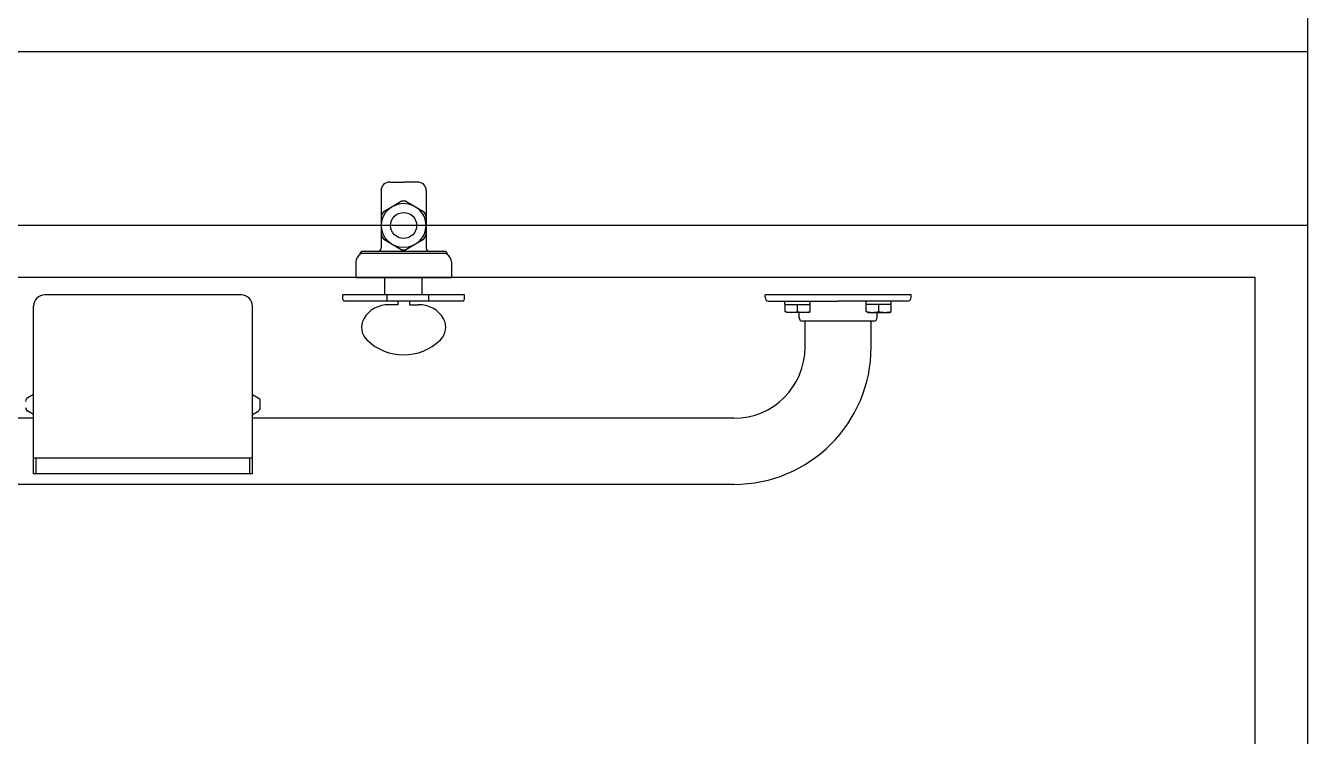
# Model space of a CAD drawing. Header units: millimetres. Extents: x 16332047 to 33387680, y -14835522 to -7015081.
# Drawn here: x 16627808 to 16628472, y -7659018 to -7658650 of the extents above; entities that cross this region are included whole.
import ezdxf

# ---------------------------------------------------------------- set-up
doc = ezdxf.new("R2010")
doc.units = ezdxf.units.MM
doc.header["$LTSCALE"] = 300
doc.header["$MEASUREMENT"] = 0
doc.layers.add('건물', color=8, linetype='CONTINUOUS')

msp = doc.modelspace()

# ---------------------------------------------------------------- linework, layer by layer
at = {"layer": '건물'}
for p, q in [((16628471.89, -7657592.83), (16628471.89, -7660427.83)), ((16628471.89, -7658663.83), (16626707.89, -7658663.83)), ((16627992.19, -7658735.83), (16627992.19, -7658765.53)), ((16627996.69, -7658731.33), (16628003.89, -7658731.33)), ((16628011.09, -7658731.33), (16628003.89, -7658731.33)), ((16628015.59, -7658735.83), (16628015.59, -7658765.53)), ((16627993.63, -7658746.52), (16628002.7, -7658741.28)), ((16628005.09, -7658741.28), (16628014.16, -7658746.52)), ((16627992.43, -7658759.06), (16627992.43, -7658748.59)), ((16628015.35, -7658748.59), (16628015.35, -7658759.06)), ((16628471.89, -7658753.83), (16626707.89, -7658753.83)), ((16628002.7, -7658766.37), (16627993.63, -7658761.14)), ((16628014.16, -7658761.14), (16628005.09, -7658766.37)), ((16627981.39, -7658768.23), (16628026.39, -7658768.23)), ((16627981.39, -7658768.83), (16627981.39, -7658768.23)), ((16628025.49, -7658767.33), (16627982.29, -7658767.33)), ((16628026.39, -7658768.83), (16628026.39, -7658768.23)), ((16627979.14, -7658772.73), (16627979.14, -7658780.83)), ((16628028.64, -7658772.73), (16628028.64, -7658780.83)), ((16628444.89, -7658780.83), (16626734.89, -7658780.83)), ((16627979.14, -7658780.83), (16628028.64, -7658780.83)), ((16627994.22, -7658789.83), (16627994.22, -7658780.83)), ((16628013.57, -7658789.83), (16628013.57, -7658780.83)), ((16628444.91, -7660220.83), (16628444.89, -7658780.83)), ((16627919.74, -7658789.83), (16627818.04, -7658789.83)), ((16628035.39, -7658789.83), (16627972.39, -7658789.83)), ((16627972.39, -7658792.08), (16627972.39, -7658789.83)), ((16627995.21, -7658789.83), (16627995.21, -7658792.98)), ((16628016.94, -7658792.98), (16628016.94, -7658789.83)), ((16628035.39, -7658792.08), (16628035.39, -7658789.83)), ((16628266.69, -7658789.83), (16628191.09, -7658789.83)), ((16628191.09, -7658791.18), (16628191.09, -7658789.83)), ((16628266.69, -7658791.18), (16628266.69, -7658789.83)), ((16627812.19, -7658882.53), (16627812.19, -7658795.68)), ((16627925.59, -7658882.53), (16627925.59, -7658795.68)), ((16628034.49, -7658792.98), (16627973.29, -7658792.98)), ((16628000.83, -7658794.95), (16627996.33, -7658794.95)), ((16628006.95, -7658792.98), (16628000.83, -7658792.98)), ((16628000.83, -7658792.98), (16628000.83, -7658794.95)), ((16628006.95, -7658792.98), (16628006.95, -7658794.95)), ((16628006.95, -7658794.95), (16628011.45, -7658794.95)), ((16628192.89, -7658792.98), (16628228.89, -7658792.98)), ((16628201.37, -7658794.78), (16628201.37, -7658792.98)), ((16628201.37, -7658794.78), (16628214.42, -7658794.78)), ((16628201.4, -7658798.33), (16628201.4, -7658794.78)), ((16628207.89, -7658798.33), (16628207.89, -7658794.78)), ((16628214.39, -7658798.33), (16628214.39, -7658794.78)), ((16628214.42, -7658794.78), (16628214.42, -7658792.98)), ((16628264.89, -7658792.98), (16628228.89, -7658792.98)), ((16628243.37, -7658794.78), (16628243.37, -7658792.98)), ((16628256.42, -7658794.78), (16628243.37, -7658794.78)), ((16628243.4, -7658798.33), (16628243.4, -7658794.78)), ((16628249.89, -7658798.33), (16628249.89, -7658794.78)), ((16628256.39, -7658798.33), (16628256.39, -7658794.78)), ((16628256.42, -7658794.78), (16628256.42, -7658792.98)), ((16628202.27, -7658798.83), (16628201.4, -7658798.33)), ((16628213.52, -7658798.83), (16628202.27, -7658798.83)), ((16628208.64, -7658801.53), (16628208.64, -7658798.83)), ((16628247.34, -7658803.33), (16628210.44, -7658803.33)), ((16628211.79, -7658816.83), (16628211.79, -7658803.33)), ((16628213.52, -7658798.83), (16628214.39, -7658798.33)), ((16628244.27, -7658798.83), (16628243.4, -7658798.33)), ((16628244.27, -7658798.83), (16628255.52, -7658798.83)), ((16628245.99, -7658816.83), (16628245.99, -7658803.33)), ((16628249.14, -7658801.53), (16628249.14, -7658798.83)), ((16628255.52, -7658798.83), (16628256.39, -7658798.33)), ((16627812.19, -7658841.35), (16627809.27, -7658843.04)), ((16627925.59, -7658841.35), (16627928.52, -7658843.04)), ((16627812.19, -7658851.7), (16627809.27, -7658850.01)), ((16627925.59, -7658851.7), (16627928.52, -7658850.01)), ((16627929.64, -7658848.07), (16627929.64, -7658844.99)), ((16627812.19, -7658853.73), (16627705.99, -7658853.73)), ((16628174.89, -7658853.73), (16627925.59, -7658853.73)), ((16627925.59, -7658874.43), (16627812.19, -7658874.43)), ((16627813.54, -7658882.53), (16627813.54, -7658874.43)), ((16627924.24, -7658882.53), (16627924.24, -7658874.43)), ((16627925.59, -7658882.53), (16627812.19, -7658882.53)), ((16628174.89, -7658887.93), (16627688.89, -7658887.93))]:
    msp.add_line(p, q, dxfattribs=at)
for radius in [11.46, 6.75]:
    msp.add_circle((16628003.89, -7658753.83), radius, dxfattribs=at)
for centre, radius, start, end in [((16627996.69, -7658735.83), 4.5, 90, 180), ((16628011.09, -7658735.83), 4.5, 0, 90), ((16628003.89, -7658753.83), 12.6, 84.54755, 95.45245), ((16628003.89, -7658753.83), 12.6, 144.54755, 155.45245), ((16628003.89, -7658753.83), 12.6, 24.54755, 35.45245), ((16628003.89, -7658753.83), 12.6, 204.54755, 215.45245), ((16628003.89, -7658753.83), 12.6, 324.54755, 335.45245), ((16627983.64, -7658772.73), 4.5, 120, 180), ((16627982.29, -7658768.23), 0.9, 90, 180), ((16627990.39, -7658765.53), 1.8, 270, 0), ((16628003.89, -7658753.83), 12.6, 264.54755, 275.45245), ((16628017.39, -7658765.53), 1.8, 180, 270), ((16628025.49, -7658768.23), 0.9, 0, 90), ((16628024.14, -7658772.73), 4.5, 0, 60), ((16627818.04, -7658795.68), 5.85, 90, 180), ((16627919.74, -7658795.68), 5.85, 0, 90), ((16627973.29, -7658792.08), 0.9, 180, 270), ((16627995.65, -7658809.19), 14.25, 87.23129, 150.6747), ((16628012.14, -7658809.19), 14.25, 29.3253, 92.76871), ((16628034.49, -7658792.08), 0.9, 270, 0), ((16628192.89, -7658791.18), 1.8, 180, 270), ((16628264.89, -7658791.18), 1.8, 270, 0), ((16627991.07, -7658806.62), 9, 150.6747, 225.74717), ((16628016.72, -7658806.62), 9, 314.25283, 29.3253), ((16628204.65, -7658788.09), 10.74, 252.40163, 287.59837), ((16628211.14, -7658788.09), 10.74, 252.40163, 287.59837), ((16628210.44, -7658801.53), 1.8, 180, 270), ((16628246.65, -7658788.09), 10.74, 252.40163, 287.59837), ((16628247.34, -7658801.53), 1.8, 270, 0), ((16628253.14, -7658788.09), 10.74, 252.40163, 287.59837), ((16628003.89, -7658793.45), 27.38, 225.74717, 314.25283), ((16628174.89, -7658816.83), 71.1, 270, 0), ((16628174.89, -7658816.83), 36.9, 270, 0), ((16627810.39, -7658844.99), 2.25, 120, 180), ((16627927.39, -7658844.99), 2.25, 0, 60), ((16627810.39, -7658848.07), 2.25, 180, 240), ((16627927.39, -7658848.07), 2.25, 300, 0)]:
    msp.add_arc(centre, radius, start, end, dxfattribs=at)

doc.saveas('drawing.dxf')
